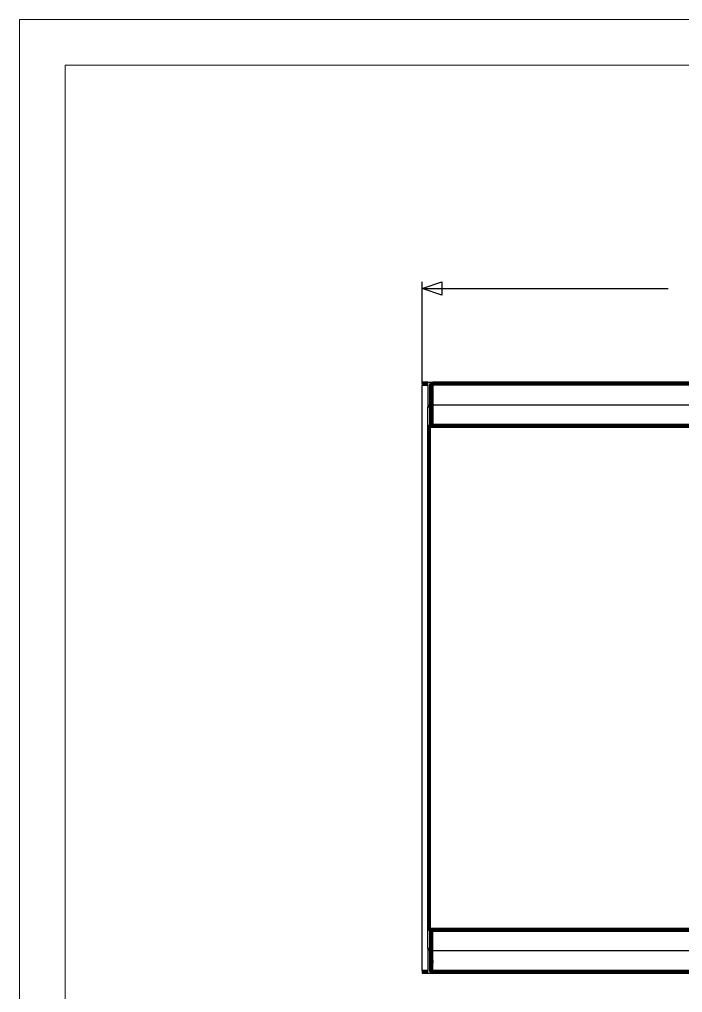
# Model space of a CAD drawing. Header units: inches. Extents: x 12 to 4609, y 5 to 3256.
# Drawn here: x 12 to 1133, y 1610 to 3256 of the extents above; entities that cross this region are included whole.
import ezdxf

# ---------------------------------------------------------------- set-up
doc = ezdxf.new("R2010")
doc.units = ezdxf.units.IN
doc.header["$MEASUREMENT"] = 0
doc.layers.add('tabelka', color=155, linetype='Continuous')

msp = doc.modelspace()

# ---------------------------------------------------------------- linework, layer by layer
for p, q in [((692.3, 2640.1), (692.3, 2812.1)), ((692.3, 2800.9), (1108.5, 2800.9)), ((702.3, 2642.1), (692.3, 2642.1)), ((692.3, 2642.1), (692.3, 2641.8)), ((692.3, 2641.8), (692.3, 2641.1)), ((692.3, 2641.8), (702.3, 2641.8)), ((692.3, 2641.1), (692.3, 2640)), ((702.3, 2641.1), (692.3, 2641.1)), ((692.3, 2640), (692.3, 2638.6)), ((702.3, 2640), (692.3, 2640)), ((692.3, 2638.6), (692.3, 2637.1)), ((702.3, 2638.6), (692.3, 2638.6)), ((692.3, 2637.1), (702.3, 2637.1)), ((692.3, 1647.1), (692.3, 2637.1)), ((702.3, 2642.1), (710.3, 2642.1)), ((702.3, 2641.8), (702.3, 2642.1)), ((702.3, 2641.1), (702.3, 2641.8)), ((702.3, 2640), (702.3, 2641.1)), ((702.3, 2638.6), (702.3, 2640)), ((702.3, 2637.1), (702.3, 2638.6)), ((702.3, 2637.1), (702.3, 2600.1)), ((705.3, 2637.1), (705.4, 2637.8)), ((705.3, 2637.1), (705.4, 2637.6)), ((705.3, 2637.1), (705.4, 2637.4)), ((705.3, 2637.1), (705.4, 2637.2)), ((705.3, 2620.6), (705.3, 2637.1)), ((705.3, 2637.1), (705.4, 2637.1)), ((705.4, 2637.1), (705.3, 2620.6)), ((705.7, 2638.9), (705.4, 2638)), ((705.4, 2638), (705.7, 2638.8)), ((705.4, 2637.9), (705.7, 2638.6)), ((705.4, 2638), (705.5, 2638.5)), ((705.4, 2637.7), (705.7, 2638.4)), ((705.4, 2637.6), (705.7, 2638.1)), ((705.4, 2637.9), (705.4, 2638)), ((705.4, 2637.9), (705.4, 2638)), ((705.4, 2638), (705.4, 2638)), ((705.4, 2637.9), (705.4, 2637.9)), ((705.4, 2637.7), (705.4, 2637.9)), ((705.4, 2637.8), (705.4, 2637.9)), ((705.4, 2637.4), (705.7, 2637.8)), ((705.4, 2637.7), (705.4, 2637.6)), ((705.4, 2637.4), (705.4, 2637.6)), ((705.4, 2637.2), (705.7, 2637.4)), ((705.4, 2637.4), (705.4, 2637.2)), ((705.4, 2637.2), (705.4, 2637.1)), ((705.4, 2637.2), (705.5, 2637.1)), ((705.4, 2637.1), (705.5, 2637.1)), ((705.5, 2604.1), (705.4, 2637.1)), ((705.5, 2638.5), (705.7, 2638.9)), ((705.5, 2637.1), (705.7, 2637.4)), ((705.5, 2637.1), (705.8, 2637.1)), ((705.8, 2637.1), (705.5, 2604.1)), ((705.5, 2637.1), (705.5, 2604.1)), ((705.7, 2638.8), (706.2, 2639.6)), ((705.7, 2638.6), (706.2, 2639.4)), ((705.7, 2638.9), (706, 2639.4)), ((705.8, 2639.1), (705.7, 2638.9)), ((705.7, 2638.4), (706.2, 2639)), ((705.7, 2638.8), (705.7, 2638.9)), ((705.7, 2638.6), (705.7, 2638.8)), ((705.7, 2638.1), (706.2, 2638.6)), ((705.7, 2638.4), (705.7, 2638.6)), ((705.7, 2638.1), (705.7, 2638.4)), ((705.7, 2637.8), (706.2, 2638.1)), ((705.7, 2637.8), (705.7, 2638.1)), ((705.7, 2637.4), (705.7, 2637.8)), ((706.2, 2637.6), (705.7, 2637.4)), ((705.8, 2637.1), (705.7, 2637.4)), ((705.7, 2637.4), (705.9, 2637.2)), ((705.8, 2639.1), (706, 2639.4)), ((705.8, 2637.1), (705.9, 2637.2)), ((706, 2604.1), (705.8, 2637.1)), ((705.8, 2637.1), (706.1, 2637.1)), ((705.9, 2637.2), (706.2, 2637.6)), ((705.9, 2637.2), (706.1, 2637.1)), ((706, 2639.4), (706.2, 2639.8)), ((706, 2639.4), (706.1, 2639.8)), ((706.1, 2637.1), (706, 2604.1)), ((706, 2604.1), (706.6, 2637.1)), ((706.1, 2639.8), (706.2, 2639.8)), ((706.1, 2637.1), (706.8, 2637.7)), ((706.2, 2637.6), (706.1, 2637.1)), ((706.1, 2637.1), (706.6, 2637.1)), ((706.2, 2639.6), (706.8, 2640.3)), ((706.2, 2639.4), (706.8, 2640)), ((706.2, 2639.8), (706.3, 2639.9)), ((706.2, 2639.8), (706.2, 2639.6)), ((706.2, 2639.6), (706.2, 2639.4)), ((706.2, 2639), (706.8, 2639.6)), ((706.2, 2639.4), (706.2, 2639)), ((706.2, 2639), (706.2, 2638.6)), ((706.2, 2638.6), (706.8, 2639)), ((706.2, 2638.6), (706.2, 2638.1)), ((706.2, 2638.1), (706.8, 2638.4)), ((706.2, 2638.1), (706.2, 2637.6)), ((706.2, 2637.6), (706.8, 2637.7)), ((706.8, 2640.5), (706.3, 2639.9)), ((706.3, 2639.9), (706.6, 2640.3)), ((706.6, 2640.3), (707.1, 2640.8)), ((706.8, 2640.5), (706.6, 2640.3)), ((706.6, 2637.1), (706.8, 2637.7)), ((706.6, 2637.1), (707.1, 2637.1)), ((706.8, 2604.1), (706.6, 2637.1)), ((706.8, 2640.5), (707.6, 2641.1)), ((707.3, 2641), (706.8, 2640.5)), ((706.8, 2640.3), (707.6, 2640.9)), ((706.8, 2640.5), (707.1, 2640.8)), ((706.8, 2640), (707.6, 2640.5)), ((706.8, 2640.3), (706.8, 2640.5)), ((706.8, 2640), (706.8, 2640.3)), ((706.8, 2639.6), (706.8, 2640)), ((706.8, 2639.6), (707.6, 2640)), ((706.8, 2639), (706.8, 2639.6)), ((706.8, 2639), (707.6, 2639.4)), ((706.8, 2638.4), (706.8, 2639)), ((706.8, 2638.4), (707.6, 2638.6)), ((706.8, 2637.7), (706.8, 2638.4)), ((706.8, 2637.7), (707.6, 2637.9)), ((706.8, 2637.7), (707.1, 2637.1)), ((707.3, 2637.4), (706.8, 2637.7)), ((707.6, 2637.1), (706.8, 2604.1)), ((707.1, 2637.1), (706.8, 2604.1)), ((707.1, 2640.8), (707.6, 2641.3)), ((707.1, 2640.8), (707.3, 2641)), ((707.1, 2637.1), (707.3, 2637.4)), ((707.1, 2637.1), (707.6, 2637.1)), ((707.6, 2641.3), (707.3, 2641)), ((707.3, 2641), (707.6, 2641.1)), ((707.3, 2637.4), (707.6, 2637.9)), ((707.6, 2637.1), (707.3, 2637.4)), ((707.6, 2641.3), (708.3, 2641.6)), ((708.4, 2641.6), (707.6, 2641.1)), ((707.6, 2641.1), (708.3, 2641.6)), ((707.6, 2641.3), (707.6, 2641.1)), ((707.6, 2640.9), (708.4, 2641.3)), ((707.6, 2641.1), (707.6, 2640.9)), ((707.6, 2640.5), (707.6, 2640.9)), ((707.6, 2640.5), (708.4, 2640.9)), ((707.6, 2640.5), (707.6, 2640)), ((707.6, 2640), (708.4, 2640.3)), ((707.6, 2639.4), (707.6, 2640)), ((707.6, 2639.4), (708.4, 2639.6)), ((707.6, 2638.6), (707.6, 2639.4)), ((707.6, 2638.6), (708.4, 2638.8)), ((707.6, 2637.9), (707.6, 2638.6)), ((707.6, 2637.9), (708.4, 2638)), ((707.6, 2637.9), (707.6, 2637.1)), ((708, 2637.4), (707.6, 2637.1)), ((707.6, 2637.1), (708.3, 2637.1)), ((707.8, 2604.1), (707.6, 2637.1)), ((708.9, 2637.1), (707.8, 2604.1)), ((708.3, 2637.1), (707.8, 2604.1)), ((708.4, 2638), (708, 2637.4)), ((708, 2637.4), (708.3, 2637.1)), ((708.3, 2641.6), (708.9, 2641.9)), ((708.4, 2641.6), (708.3, 2641.6)), ((708.4, 2638), (708.3, 2637.1)), ((708.3, 2637.1), (708.9, 2637.1)), ((709.4, 2641.9), (708.4, 2641.6)), ((708.4, 2641.6), (708.9, 2641.9)), ((708.4, 2641.3), (708.4, 2641.6)), ((708.4, 2641.3), (709.4, 2641.6)), ((708.4, 2640.9), (708.4, 2641.3)), ((708.4, 2640.9), (709.4, 2641.1)), ((708.4, 2640.3), (708.4, 2640.9)), ((708.4, 2640.3), (709.4, 2640.5)), ((708.4, 2639.6), (708.4, 2640.3)), ((708.4, 2639.6), (709.4, 2639.8)), ((708.4, 2638.8), (708.4, 2639.6)), ((708.4, 2638.8), (709.4, 2638.9)), ((708.4, 2638), (708.4, 2638.8)), ((708.4, 2638), (708.9, 2637.1)), ((708.4, 2638), (709.4, 2638)), ((708.9, 2641.9), (709.6, 2642)), ((708.9, 2641.9), (709.4, 2641.9)), ((708.9, 2637.1), (709.4, 2638)), ((708.9, 2637.1), (709.6, 2637.1)), ((709, 2604.1), (708.9, 2637.1)), ((709.6, 2637.1), (709, 2604.1)), ((709.4, 2641.9), (709.6, 2642)), ((709.4, 2641.9), (710.3, 2642)), ((709.4, 2641.6), (709.4, 2641.9)), ((710.3, 2641.6), (709.4, 2641.9)), ((710.3, 2641.9), (709.4, 2641.9)), ((709.4, 2641.1), (709.4, 2641.6)), ((709.4, 2641.6), (710.3, 2641.6)), ((710.3, 2641.3), (709.4, 2641.6)), ((709.4, 2641.1), (710.3, 2641.3)), ((709.4, 2640.5), (709.4, 2641.1)), ((709.4, 2641.1), (710.3, 2640.8)), ((709.4, 2640.5), (710.3, 2640.8)), ((709.4, 2639.8), (709.4, 2640.5)), ((710.3, 2639.8), (709.4, 2640.5)), ((710.3, 2640.3), (709.4, 2640.5)), ((709.4, 2639.8), (710.3, 2639.8)), ((709.4, 2638.9), (709.4, 2639.8)), ((709.9, 2639.4), (709.4, 2639.8)), ((709.4, 2638.9), (710.3, 2639.1)), ((709.4, 2638), (709.4, 2638.9)), ((709.4, 2638.9), (710.3, 2638.5)), ((709.4, 2638), (710.3, 2638.5)), ((709.4, 2638), (709.6, 2637.1)), ((709.4, 2638), (710.3, 2637.8)), ((709.6, 2642), (710.3, 2642.1)), ((709.6, 2642), (710.3, 2642)), ((709.6, 2637.1), (710.3, 2637.8)), ((709.6, 2637.1), (710.3, 2637.1)), ((710.3, 2620.6), (709.6, 2637.1)), ((710.3, 2639.8), (709.9, 2639.4)), ((710.3, 2639.1), (709.9, 2639.4)), ((710.3, 2642.1), (710.3, 2642)), ((710.3, 2642.1), (1674.8, 2642.1)), ((710.3, 2642), (710.3, 2641.9)), ((1674.8, 2642), (710.3, 2642)), ((710.3, 2641.9), (1674.8, 2641.9)), ((710.3, 2641.9), (710.3, 2641.6)), ((710.3, 2641.6), (710.3, 2641.3)), ((1674.8, 2641.6), (710.3, 2641.6)), ((710.3, 2641.3), (1674.8, 2641.3)), ((710.3, 2641.3), (710.3, 2640.8)), ((710.3, 2640.8), (1674.8, 2640.8)), ((710.3, 2640.8), (710.3, 2640.3)), ((710.3, 2640.3), (1674.8, 2640.3)), ((710.3, 2640.3), (710.3, 2639.8)), ((710.3, 2639.8), (1674.8, 2639.8)), ((710.3, 2639.8), (710.3, 2639.1)), ((710.3, 2639.1), (1674.8, 2639.1)), ((710.3, 2639.1), (710.3, 2638.5)), ((710.3, 2638.5), (710.3, 2637.8)), ((1674.8, 2638.5), (710.3, 2638.5)), ((710.3, 2637.8), (1674.8, 2637.8)), ((710.3, 2637.8), (710.3, 2637.1)), ((1674.8, 2637.1), (710.3, 2637.1)), ((710.3, 2637.1), (710.3, 2620.6)), ((705.3, 2620.6), (705.3, 2604.1)), ((705.5, 2604.1), (705.3, 2620.6)), ((710.3, 2620.6), (709, 2604.1)), ((710.3, 2620.6), (710.3, 2604.1)), ((702.6, 2601.6), (702.4, 2600.8)), ((703, 2602.3), (702.6, 2601.6)), ((702.6, 2601.6), (703.2, 2601.4)), ((703.1, 2601.3), (702.6, 2601.6)), ((703.3, 2601.5), (702.6, 2601.6)), ((702.8, 2600.8), (703.1, 2601.3)), ((703.5, 2602.9), (703, 2602.3)), ((703.5, 2601.8), (703, 2602.3)), ((703, 2602.3), (703.6, 2601.9)), ((703.1, 2601.3), (703.2, 2601.4)), ((703.2, 2601.4), (703.3, 2601.5)), ((703.3, 2601.6), (703.5, 2601.8)), ((703.3, 2601.6), (705.3, 2601.6)), ((703.3, 2601.5), (703.3, 2601.6)), ((704.1, 2603.4), (703.5, 2602.9)), ((703.5, 2602.9), (704, 2602.5)), ((703.9, 2602.3), (703.5, 2602.9)), ((704, 2602.4), (703.5, 2602.9)), ((703.5, 2601.8), (703.6, 2601.9)), ((703.6, 2601.9), (703.8, 2602.3)), ((703.8, 2602.3), (703.9, 2602.3)), ((703.9, 2602.3), (703.8, 2602.3)), ((703.9, 2602.3), (704, 2602.4)), ((703.9, 2602.3), (703.9, 2602.3)), ((704.1, 2602.3), (703.9, 2602.3)), ((704, 2602.5), (704.3, 2602.9)), ((704, 2602.5), (704.3, 2602.3)), ((704, 2602.4), (704, 2602.5)), ((704.1, 2602.3), (704, 2602.4)), ((704.8, 2603.7), (704.1, 2603.4)), ((704.3, 2602.3), (704.1, 2602.3)), ((704.3, 2602.9), (704.8, 2603.4)), ((704.6, 2602.3), (704.3, 2602.9)), ((704.3, 2602.9), (704.3, 2602.3)), ((704.3, 2602.9), (704.8, 2602.9)), ((704.3, 2602.3), (704.3, 2602.3)), ((704.3, 2602.3), (704.4, 2602.3)), ((704.4, 2602.3), (704.3, 2602.3)), ((704.6, 2602.3), (704.4, 2602.3)), ((704.8, 2602.3), (704.6, 2602.3)), ((705.3, 2603.9), (704.8, 2603.7)), ((704.8, 2603.7), (705, 2603.5)), ((704.9, 2603.4), (704.8, 2603.7)), ((704.9, 2603.4), (704.8, 2603.7)), ((704.8, 2603.4), (704.9, 2603.4)), ((705, 2603), (704.8, 2603.4)), ((704.8, 2602.9), (704.8, 2603.4)), ((704.8, 2603.4), (704.9, 2603.4)), ((704.8, 2602.3), (704.8, 2602.9)), ((704.8, 2602.9), (705, 2602.9)), ((705.1, 2602.3), (704.8, 2602.3)), ((704.9, 2603.4), (705, 2603.5)), ((704.9, 2603.4), (704.9, 2603.4)), ((705, 2603.4), (704.9, 2603.4)), ((704.9, 2603.4), (705, 2603.4)), ((704.9, 2603.4), (704.9, 2603.4)), ((705, 2603), (704.9, 2603.4)), ((705, 2603.5), (705.3, 2603.7)), ((705, 2603.5), (705.1, 2603.4)), ((705.2, 2602.9), (705, 2603.4)), ((705, 2603.4), (705.1, 2603.4)), ((705, 2602.9), (705, 2603)), ((705.2, 2602.3), (705, 2602.9)), ((705, 2602.9), (705.2, 2602.9)), ((705.1, 2602.4), (705, 2602.9)), ((705.1, 2603.4), (705.3, 2602.9)), ((705.1, 2603.4), (705.3, 2603.4)), ((705.2, 2602.3), (705.1, 2602.4)), ((705.1, 2602.3), (705.1, 2602.4)), ((705.2, 2602.3), (705.1, 2602.3)), ((705.3, 2602.5), (705.2, 2602.9)), ((705.2, 2602.9), (705.3, 2602.9)), ((705.3, 2602.3), (705.2, 2602.3)), ((705.3, 2604.1), (705.5, 2604.1)), ((705.3, 2604.1), (705.3, 2603.9)), ((705.3, 2603.9), (705.3, 2603.7)), ((705.3, 2603.7), (705.3, 2603.4)), ((705.3, 2603.4), (705.3, 2602.9)), ((705.3, 2602.9), (705.3, 2602.9)), ((705.3, 2602.9), (705.3, 2602.5)), ((705.3, 2602.5), (705.3, 2602.3)), ((705.3, 2602.3), (705.3, 2601.6)), ((705.3, 2601.6), (705.3, 2600.8)), ((705.5, 2604.1), (706, 2604.1)), ((705.5, 2601.6), (705.5, 2604.1)), ((705.5, 2601.6), (705.5, 2604.1)), ((705.5, 2601.6), (705.5, 2601.6)), ((705.5, 2600.8), (705.5, 2601.6)), ((705.5, 2600.8), (705.5, 2601.6)), ((706, 2604.1), (706.8, 2604.1)), ((706, 2604.1), (706, 2602.4)), ((706, 2602.3), (706, 2602.4)), ((706, 2602.3), (706, 2602.3)), ((706, 2601.6), (706, 2602.3)), ((706, 2602.3), (706, 2602.3)), ((706, 2602.3), (706, 2601.6)), ((706, 2602.3), (706, 2602.3)), ((706, 2601.6), (706, 2601.6)), ((706, 2600.8), (706, 2601.6)), ((706, 2601.6), (706, 2600.8)), ((706.4, 2567.1), (706.8, 2602.3)), ((706.8, 2604.1), (707.8, 2604.1)), ((706.8, 2602.3), (706.8, 2604.1)), ((706.8, 2602.3), (706.8, 2604.1)), ((706.8, 2602.3), (706.8, 2602.3)), ((706.8, 2567.5), (706.8, 2602.3)), ((707.4, 2568.1), (706.8, 2602.3)), ((706.8, 2602.3), (707.1, 2567.8)), ((707.8, 2604.1), (707.4, 2568.1)), ((707.7, 2568.4), (707.8, 2604.1)), ((707.8, 2604.1), (709, 2604.1)), ((708.4, 2569.1), (707.8, 2604.1)), ((709, 2603.3), (708.4, 2569.1)), ((709, 2604.1), (710.3, 2604.1)), ((709, 2604.1), (709, 2603.3)), ((709.1, 2603.3), (709, 2604.1)), ((709.1, 2603.3), (709, 2603.3)), ((709, 2569.7), (709.1, 2603.3)), ((709.7, 2570.4), (709.1, 2603.3)), ((710.3, 2604.1), (709.7, 2570.4)), ((710.3, 2604.1), (1674.8, 2604.1)), ((710.3, 2604.1), (710.3, 2571.1)), ((702.4, 2600.8), (702.3, 2600.1)), ((702.3, 2600.1), (702.7, 2600.6)), ((702.8, 2600.4), (702.3, 2600.1)), ((703.3, 2600.1), (702.3, 2600.1)), ((702.3, 2569.1), (702.3, 2600.1)), ((702.4, 2600.8), (702.8, 2600.8)), ((702.7, 2600.6), (702.4, 2600.8)), ((702.8, 2600.8), (702.4, 2600.8)), ((702.7, 2600.6), (702.8, 2600.8)), ((702.8, 2600.5), (702.7, 2600.6)), ((702.8, 2600.7), (702.8, 2600.8)), ((702.8, 2600.8), (702.8, 2600.8)), ((702.8, 2600.8), (702.8, 2600.7)), ((703.3, 2600.8), (702.8, 2600.8)), ((702.8, 2600.5), (702.8, 2600.7)), ((702.8, 2600.7), (703.2, 2600.7)), ((702.8, 2600.4), (702.8, 2600.5)), ((702.9, 2600.4), (702.8, 2600.4)), ((703.2, 2600.7), (702.9, 2600.4)), ((702.9, 2600.4), (704.4, 2600.4)), ((703.3, 2600.1), (702.9, 2600.4)), ((703.3, 2600.8), (703.2, 2600.7)), ((703.2, 2600.7), (704.4, 2600.4)), ((703.4, 2600.8), (703.3, 2600.8)), ((704.4, 2600.4), (703.3, 2600.1)), ((704.3, 2600.1), (703.3, 2600.1)), ((703.8, 2600.8), (703.4, 2600.8)), ((704.4, 2600.4), (703.8, 2600.8)), ((703.8, 2600.8), (703.8, 2600.8)), ((704.5, 2600.8), (703.8, 2600.8)), ((704.3, 2600.1), (704.4, 2600.4)), ((705.3, 2600.1), (704.3, 2600.1)), ((704.4, 2600.4), (704.5, 2600.8)), ((704.4, 2600.4), (705.3, 2600.4)), ((704.5, 2600.8), (704.5, 2600.8)), ((705.3, 2600.8), (704.5, 2600.8)), ((705.3, 2600.8), (705.3, 2600.4)), ((705.3, 2600.4), (705.3, 2600.1)), ((705.3, 2585.1), (705.5, 2600.1)), ((705.3, 2600.1), (705.3, 2585.1)), ((705.3, 2569.1), (705.3, 2585.1)), ((705.4, 2569.1), (705.3, 2585.1)), ((705.5, 2600.1), (705.4, 2569.1)), ((705.5, 2600.8), (705.5, 2600.8)), ((705.5, 2600.1), (705.5, 2600.8)), ((705.5, 2600.1), (705.5, 2600.8)), ((705.5, 2600.1), (705.5, 2600.1)), ((705.5, 2569.1), (705.5, 2600.1)), ((705.5, 2600.1), (705.5, 2569.1)), ((705.6, 2569.1), (705.5, 2600.1)), ((705.7, 2569.1), (705.5, 2600.1)), ((705.7, 2569.1), (706, 2600.1)), ((706, 2600.1), (705.8, 2569.1)), ((706, 2600.8), (706, 2600.8)), ((706, 2600.8), (706, 2600.4)), ((706, 2600.4), (706.1, 2600.4)), ((706, 2600.4), (706, 2600.1)), ((706, 2569.1), (706, 2600.1)), ((706, 2600.1), (706.1, 2569.1)), ((706.1, 2600.1), (706, 2600.1)), ((706.1, 2600.4), (706, 2600.8)), ((706.1, 2600.1), (706.1, 2600.4)), ((706.3, 2569.1), (706.1, 2600.1)), ((706.1, 2600.1), (706.4, 2569.1)), ((702.3, 2568.9), (702.3, 2569.1)), ((702.3, 2569.1), (704.3, 2569.1)), ((704.3, 2568.9), (702.3, 2568.9)), ((702.3, 1715.2), (702.3, 2568.9)), ((704.3, 2569.1), (704.3, 2568.9)), ((704.4, 2569.1), (704.3, 2569.1)), ((704.3, 2568.9), (704.3, 1890.7)), ((704.4, 2569.1), (704.4, 1890.7)), ((704.5, 2569.1), (704.4, 2569.1)), ((704.5, 1890.7), (704.5, 2569.1)), ((704.7, 2569.1), (704.5, 2569.1)), ((704.7, 2569.1), (704.7, 1890.7)), ((704.9, 2569.1), (704.7, 2569.1)), ((704.9, 2569.1), (704.9, 1890.7)), ((705.2, 2569.1), (704.9, 2569.1)), ((705.2, 1890.7), (705.2, 2569.1)), ((705.3, 2569.1), (705.2, 2569.1)), ((705.3, 2566.1), (705.3, 2569.1)), ((705.4, 2569.1), (705.3, 2569.1)), ((705.4, 2566.1), (705.4, 2569.1)), ((705.5, 2569.1), (705.5, 2569.1)), ((705.6, 2569.1), (705.5, 2569.1)), ((705.5, 2566.2), (705.5, 2569.1)), ((705.5, 2569.1), (705.5, 2566.2)), ((705.6, 2566.3), (705.6, 2569.1)), ((705.7, 2569.1), (705.6, 2569.1)), ((705.7, 2566.4), (705.7, 2569.1)), ((705.8, 2569.1), (705.7, 2569.1)), ((705.7, 2566.4), (705.7, 2569.1)), ((705.8, 2569.1), (705.8, 2566.5)), ((706, 2569.1), (705.8, 2569.1)), ((706, 2569.1), (706, 2566.7)), ((706.1, 2569.1), (706, 2569.1)), ((706.3, 2569.1), (706.1, 2569.1)), ((706.1, 2569.1), (706.1, 2566.8)), ((706.3, 2569.1), (706.3, 2567.1)), ((706.4, 2569.1), (706.3, 2569.1)), ((706.3, 2569.1), (706.3, 2569.1)), ((706.3, 2567), (706.3, 2569.1)), ((706.4, 2569.1), (706.4, 2567.1)), ((707.4, 2568.1), (707.7, 2568.4)), ((707.7, 2568.4), (708.4, 2569.1)), ((707.7, 2568.4), (1677.5, 2568.4)), ((708.4, 2569.1), (709, 2569.7)), ((708.4, 2569.1), (1676.8, 2569.1)), ((709, 2569.7), (709.7, 2570.4)), ((709, 2569.7), (1676.2, 2569.7)), ((709.7, 2570.4), (710.3, 2571.1)), ((1675.5, 2570.4), (709.7, 2570.4)), ((710.3, 2571.1), (1674.8, 2571.1)), ((705.3, 2566.1), (705.4, 2566.1)), ((705.3, 2566.1), (705.6, 2566.1)), ((705.4, 2566.1), (705.5, 2566.2)), ((705.4, 2566.1), (1679.8, 2566.1)), ((705.5, 2566.2), (705.6, 2566.3)), ((705.5, 2566.2), (705.5, 2566.2)), ((705.5, 2566.2), (1679.7, 2566.2)), ((705.5, 2566.2), (1679.7, 2566.2)), ((705.6, 2566.3), (705.7, 2566.4)), ((705.6, 2566.3), (1679.6, 2566.3)), ((705.6, 1890.7), (705.6, 2566.1)), ((705.6, 2566.1), (706, 2566.1)), ((705.7, 2566.4), (705.8, 2566.5)), ((705.7, 2566.4), (1679.5, 2566.4)), ((705.8, 2566.5), (706, 2566.7)), ((705.8, 2566.5), (1679.4, 2566.5)), ((706, 2566.7), (706.1, 2566.8)), ((706, 2566.7), (1679.2, 2566.7)), ((706, 2566.1), (706, 1890.7)), ((706, 2566.1), (706.3, 2566.1)), ((706.1, 2566.8), (706.3, 2567)), ((1679.1, 2566.8), (706.1, 2566.8)), ((706.3, 2567), (706.3, 2567.1)), ((706.3, 2567.1), (706.4, 2567.1)), ((706.3, 2567), (1678.9, 2567)), ((706.3, 2566.1), (706.3, 1890.7)), ((706.3, 2566.1), (1678.3, 2566.1)), ((706.4, 2567.1), (706.8, 2567.5)), ((706.4, 2567.1), (1678.8, 2567.1)), ((706.8, 2567.5), (707.1, 2567.8)), ((706.8, 2567.5), (1678.4, 2567.5)), ((707.1, 2567.8), (707.4, 2568.1)), ((707.1, 2567.8), (1678.1, 2567.8)), ((707.4, 2568.1), (1677.8, 2568.1)), ((704.3, 1890.7), (704.4, 1890.7)), ((704.3, 1715.2), (704.3, 1890.7)), ((704.4, 1890.7), (704.5, 1890.7)), ((704.4, 1890.7), (704.4, 1715.1)), ((704.5, 1715.1), (704.5, 1890.7)), ((704.5, 1890.7), (704.7, 1890.7)), ((704.7, 1890.7), (704.7, 1715.1)), ((704.7, 1890.7), (704.8, 1890.7)), ((704.8, 1890.7), (704.8, 1715.1)), ((704.8, 1890.7), (704.9, 1890.7)), ((704.9, 1890.7), (705.2, 1890.7)), ((704.9, 1890.7), (704.9, 1715.1)), ((705.2, 1715.1), (705.2, 1890.7)), ((705.2, 1890.7), (705.6, 1890.7)), ((705.6, 1718), (705.6, 1890.7)), ((705.6, 1890.7), (706, 1890.7)), ((706, 1890.7), (706.3, 1890.7)), ((706, 1890.7), (706, 1718)), ((706.3, 1890.7), (706.3, 1718)), ((702.3, 1715.1), (702.3, 1715.2)), ((702.3, 1715.2), (702.4, 1715.2)), ((702.3, 1684.1), (702.3, 1715.1)), ((702.4, 1715), (702.3, 1715.1)), ((702.4, 1715), (702.4, 1715.2)), ((702.4, 1715.2), (702.6, 1715.2)), ((702.6, 1715.1), (702.4, 1715)), ((702.6, 1715.2), (702.6, 1715.1)), ((702.6, 1715.2), (703, 1715.2)), ((703, 1715.1), (702.6, 1715.1)), ((703, 1715.2), (703, 1715.1)), ((703, 1715.2), (703.5, 1715.2)), ((703.5, 1715.1), (703, 1715.1)), ((703.5, 1715.1), (703.5, 1715.2)), ((703.5, 1715.2), (704.1, 1715.2)), ((704.1, 1715.1), (703.5, 1715.1)), ((704.1, 1715.2), (704.1, 1715.1)), ((704.1, 1715.2), (704.3, 1715.2)), ((704.3, 1715.1), (704.1, 1715.1)), ((704.3, 1715.2), (704.3, 1715.1)), ((704.4, 1715.1), (704.3, 1715.1)), ((704.5, 1715.1), (704.4, 1715.1)), ((704.7, 1715.1), (704.5, 1715.1)), ((704.8, 1715.1), (704.7, 1715.1)), ((704.9, 1715.1), (704.8, 1715.1)), ((705.2, 1715.1), (704.9, 1715.1)), ((705.3, 1715.1), (705.2, 1715.1)), ((705.3, 1718.1), (705.4, 1718)), ((705.6, 1718), (705.3, 1718.1)), ((705.3, 1718.1), (705.3, 1715.1)), ((705.3, 1715.1), (705.3, 1699.1)), ((705.4, 1715.1), (705.3, 1699.1)), ((705.4, 1715.1), (705.3, 1715.1)), ((705.4, 1718), (705.5, 1717.9)), ((705.4, 1718), (1679.8, 1718)), ((705.4, 1718), (705.4, 1715.1)), ((705.5, 1682.1), (705.4, 1715.1)), ((705.5, 1717.9), (705.5, 1717.9)), ((705.5, 1717.9), (705.6, 1717.8)), ((705.5, 1717.9), (1679.7, 1717.9)), ((705.5, 1717.9), (1679.7, 1717.9)), ((705.5, 1717.9), (705.5, 1715.1)), ((705.5, 1715.1), (705.5, 1717.9)), ((705.6, 1715.1), (705.5, 1715.1)), ((705.5, 1715.1), (705.5, 1715.1)), ((705.5, 1715.1), (705.5, 1682.1)), ((705.5, 1682.1), (705.5, 1715.1)), ((705.6, 1715.1), (705.5, 1682.1)), ((705.7, 1715.1), (705.5, 1682.1)), ((706, 1718), (705.6, 1718)), ((705.6, 1715.1), (705.6, 1717.8)), ((705.6, 1717.8), (705.7, 1717.7)), ((705.6, 1717.8), (1679.6, 1717.8)), ((705.7, 1715.1), (705.6, 1715.1)), ((705.7, 1717.7), (705.8, 1717.6)), ((705.7, 1717.7), (1679.5, 1717.7)), ((705.7, 1717.7), (705.7, 1715.1)), ((705.7, 1717.7), (705.7, 1715.1)), ((705.8, 1715.1), (705.7, 1715.1)), ((705.7, 1715.1), (706, 1684.1)), ((705.8, 1717.6), (706, 1717.4)), ((705.8, 1717.6), (1679.4, 1717.6)), ((705.8, 1715.1), (705.8, 1717.6)), ((706, 1715.1), (705.8, 1715.1)), ((706, 1684.1), (705.8, 1715.1)), ((706.3, 1718), (706, 1718)), ((706, 1717.4), (706, 1715.1)), ((706, 1717.4), (706.1, 1717.3)), ((706, 1717.4), (1679.2, 1717.4)), ((706.1, 1715.1), (706, 1715.1)), ((706, 1715.1), (706, 1684.1)), ((706, 1684.1), (706.1, 1715.1)), ((706.3, 1715.1), (706, 1684.1)), ((706, 1684.1), (706.4, 1715.1)), ((706.1, 1717.3), (706.3, 1717.1)), ((1679.1, 1717.3), (706.1, 1717.3)), ((706.1, 1715.1), (706.1, 1717.3)), ((706.3, 1715.1), (706.1, 1715.1)), ((1678.3, 1718.1), (706.3, 1718)), ((706.3, 1717.1), (706.3, 1715.1)), ((706.3, 1717.1), (1678.9, 1717.1)), ((706.3, 1717.1), (706.3, 1717.1)), ((706.3, 1717.1), (706.4, 1717)), ((706.3, 1717.1), (706.3, 1715.1)), ((706.4, 1715.1), (706.3, 1715.1)), ((706.3, 1715.1), (706.3, 1715.1)), ((706.4, 1717), (706.8, 1716.6)), ((706.4, 1717), (1678.8, 1717)), ((706.4, 1717), (706.8, 1682.1)), ((706.4, 1715.1), (706.4, 1717)), ((706.8, 1716.6), (707.1, 1716.3)), ((706.8, 1716.6), (1678.4, 1716.6)), ((706.8, 1716.6), (706.8, 1682.1)), ((706.8, 1682.1), (707.1, 1716.3)), ((707.4, 1716), (706.8, 1682.1)), ((707.1, 1716.3), (707.4, 1716)), ((707.1, 1716.3), (1678.1, 1716.3)), ((707.8, 1680.1), (707.4, 1716)), ((707.4, 1716), (707.7, 1715.7)), ((707.4, 1716), (1677.8, 1716)), ((707.7, 1715.7), (707.8, 1680.1)), ((707.7, 1715.7), (708.4, 1715)), ((707.7, 1715.7), (1677.5, 1715.7)), ((708.4, 1715), (707.8, 1680.1)), ((709, 1680.1), (708.4, 1715)), ((708.4, 1715), (709, 1714.4)), ((708.4, 1715), (1676.8, 1715)), ((709, 1714.4), (709, 1680.1)), ((709, 1714.4), (709.7, 1713.7)), ((709, 1714.4), (1676.2, 1714.4)), ((709.7, 1713.7), (709, 1680.1)), ((709.7, 1713.7), (710.3, 1713.1)), ((710.3, 1680.1), (709.7, 1713.7)), ((1675.5, 1713.7), (709.7, 1713.7)), ((710.3, 1713.1), (1674.8, 1713.1)), ((710.3, 1680.1), (710.3, 1713.1)), ((705.3, 1699.1), (705.5, 1682.1)), ((705.3, 1699.1), (705.3, 1684.1)), ((702.3, 1684.1), (702.4, 1683.3)), ((705.3, 1684.1), (702.3, 1684.1)), ((702.7, 1683.5), (702.3, 1684.1)), ((702.3, 1684.1), (702.3, 1647.1)), ((702.4, 1683.3), (702.7, 1683.5)), ((702.8, 1683.3), (702.4, 1683.3)), ((702.4, 1683.3), (702.6, 1682.5)), ((702.8, 1683.3), (702.4, 1683.3)), ((702.6, 1682.5), (703.1, 1682.8)), ((703.2, 1682.7), (702.6, 1682.5)), ((703.3, 1682.6), (702.6, 1682.5)), ((702.6, 1682.5), (703, 1681.8)), ((702.8, 1683.3), (702.7, 1683.5)), ((705.3, 1683.3), (702.8, 1683.3)), ((702.8, 1683.3), (702.8, 1683.3)), ((703.1, 1682.8), (702.8, 1683.3)), ((703, 1681.8), (703.5, 1682.3)), ((703.6, 1682.2), (703, 1681.8)), ((703, 1681.8), (703.5, 1681.2)), ((703.2, 1682.7), (703.1, 1682.8)), ((703.3, 1682.6), (703.2, 1682.7)), ((703.3, 1682.5), (703.3, 1682.6)), ((703.5, 1682.3), (703.3, 1682.5)), ((703.7, 1682.5), (703.3, 1682.5)), ((703.5, 1682.3), (703.7, 1682.5)), ((703.6, 1682.2), (703.5, 1682.3)), ((703.5, 1681.2), (703.9, 1681.8)), ((703.5, 1681.2), (704, 1681.7)), ((704, 1681.6), (703.5, 1681.2)), ((703.5, 1681.2), (704.1, 1680.7)), ((703.8, 1682.4), (703.6, 1682.2)), ((703.8, 1681.8), (703.6, 1682.2)), ((703.8, 1682.5), (703.7, 1682.5)), ((704.3, 1682.5), (703.8, 1681.8)), ((703.8, 1682.4), (703.8, 1682.5)), ((704.1, 1682.5), (703.8, 1682.4)), ((704.1, 1682.5), (703.8, 1682.5)), ((703.8, 1681.8), (703.8, 1682.4)), ((703.8, 1681.8), (704.3, 1681.8)), ((703.9, 1681.8), (703.8, 1681.8)), ((704, 1681.7), (703.9, 1681.8)), ((704, 1681.6), (704, 1681.7)), ((704.3, 1681.2), (704, 1681.6)), ((704.3, 1682.5), (704.1, 1682.5)), ((704.1, 1680.7), (704.8, 1680.4)), ((704.3, 1682.4), (704.4, 1682.5)), ((704.6, 1682.5), (704.3, 1682.4)), ((704.3, 1682.4), (704.3, 1682.5)), ((704.3, 1682.5), (704.3, 1682.5)), ((704.4, 1682.5), (704.3, 1682.5)), ((704.3, 1682.1), (704.7, 1682.4)), ((704.3, 1682.1), (704.3, 1682.4)), ((704.3, 1682.4), (704.3, 1682.4)), ((704.3, 1681.8), (704.3, 1682.1)), ((704.3, 1681.8), (704.4, 1681.8)), ((704.8, 1680.7), (704.3, 1681.2)), ((704.8, 1681.2), (704.3, 1681.2)), ((704.6, 1682.5), (704.4, 1682.5)), ((704.7, 1682), (704.4, 1681.8)), ((704.4, 1681.8), (704.6, 1681.8)), ((704.7, 1682.5), (704.6, 1682.5)), ((704.6, 1682.5), (704.6, 1682.5)), ((704.6, 1682.5), (704.7, 1682.4)), ((704.7, 1682), (704.6, 1681.8)), ((704.6, 1681.8), (704.8, 1681.8)), ((704.7, 1682.4), (704.8, 1682.5)), ((704.8, 1682.5), (704.7, 1682.5)), ((704.7, 1682.4), (704.8, 1682.4)), ((704.8, 1682.4), (704.7, 1682)), ((704.8, 1682.1), (704.7, 1682)), ((705.1, 1682.5), (704.8, 1682.5)), ((704.8, 1682.1), (704.8, 1682.4)), ((704.8, 1682.4), (705.1, 1682.3)), ((705.2, 1682.4), (704.8, 1682.4)), ((705.1, 1682.3), (704.8, 1682.1)), ((704.8, 1681.8), (704.8, 1682.1)), ((704.8, 1681.8), (705.1, 1681.8)), ((704.8, 1680.7), (704.8, 1681.2)), ((705, 1681.2), (704.8, 1680.7)), ((705, 1681.2), (704.8, 1681.2)), ((704.8, 1680.4), (704.9, 1680.7)), ((704.8, 1680.4), (704.9, 1680.7)), ((704.9, 1680.7), (704.8, 1680.7)), ((704.9, 1680.7), (704.8, 1680.7)), ((705, 1680.6), (704.8, 1680.4)), ((704.8, 1680.4), (705.3, 1680.2)), ((704.9, 1680.7), (705, 1681.2)), ((704.9, 1680.7), (704.9, 1680.7)), ((704.9, 1680.7), (705, 1680.7)), ((705, 1680.6), (704.9, 1680.7)), ((704.9, 1680.7), (704.9, 1680.7)), ((705, 1680.7), (704.9, 1680.7)), ((705, 1680.7), (705.2, 1681.2)), ((705.2, 1681.2), (705, 1681.2)), ((705.1, 1680.7), (705, 1680.6)), ((705.1, 1680.7), (705, 1680.7)), ((705.3, 1680.4), (705, 1680.6)), ((705.2, 1682.4), (705.1, 1682.5)), ((705.3, 1682.5), (705.1, 1682.5)), ((705.2, 1682.4), (705.1, 1682.3)), ((705.1, 1681.8), (705.2, 1682.3)), ((705.1, 1682.3), (705.2, 1682.3)), ((705.1, 1681.8), (705.2, 1681.8)), ((705.3, 1681.2), (705.1, 1680.7)), ((705.3, 1680.7), (705.1, 1680.7)), ((705.3, 1682.3), (705.2, 1682.4)), ((705.2, 1682.3), (705.2, 1682.4)), ((705.3, 1682.4), (705.2, 1682.4)), ((705.2, 1682.3), (705.3, 1682.2)), ((705.3, 1682.2), (705.2, 1681.8)), ((705.3, 1682), (705.2, 1681.8)), ((705.2, 1681.8), (705.3, 1681.8)), ((705.3, 1681.2), (705.2, 1681.2)), ((705.3, 1684.1), (705.3, 1683.3)), ((705.3, 1683.3), (705.3, 1682.5)), ((705.3, 1682.5), (705.3, 1682.4)), ((705.3, 1682.4), (705.3, 1682.3)), ((705.3, 1682.3), (705.3, 1682.2)), ((705.3, 1682.2), (705.3, 1682)), ((705.3, 1682), (705.3, 1681.8)), ((705.3, 1681.8), (705.3, 1681.2)), ((705.3, 1681.2), (705.3, 1681.2)), ((705.3, 1681.2), (705.3, 1680.7)), ((705.3, 1680.7), (705.3, 1680.4)), ((705.3, 1680.4), (705.3, 1680.2)), ((705.3, 1680.2), (705.3, 1680.1)), ((705.5, 1680.1), (705.3, 1680.1)), ((705.3, 1680.1), (705.3, 1663.6)), ((705.5, 1680.1), (705.3, 1663.6)), ((705.5, 1680.1), (705.4, 1647.1)), ((705.5, 1682), (705.5, 1682.1)), ((705.5, 1682), (705.5, 1680.1)), ((706, 1680.1), (705.5, 1680.1)), ((705.8, 1647.1), (705.5, 1680.1)), ((705.5, 1647.1), (705.5, 1680.1)), ((706, 1680.1), (705.8, 1647.1)), ((706, 1683.3), (706, 1684.1)), ((706.1, 1684.1), (706, 1684.1)), ((706, 1683.3), (706, 1683.3)), ((706, 1682.5), (706, 1683.3)), ((706, 1682.5), (706, 1682.5)), ((706, 1682.4), (706, 1682.5)), ((706, 1682.4), (706, 1682.4)), ((706, 1682.2), (706, 1682.4)), ((706, 1682.2), (706, 1682.2)), ((706, 1682.1), (706, 1682.2)), ((706, 1682.1), (706, 1682.1)), ((706, 1682), (706, 1682.1)), ((706, 1681.9), (706, 1682)), ((706, 1681.9), (706, 1681.8)), ((706, 1681.8), (706, 1681.9)), ((706, 1681.8), (706, 1681.8)), ((706, 1680.1), (706, 1681.8)), ((706, 1681.8), (706, 1680.1)), ((706.8, 1680.1), (706, 1680.1)), ((706, 1680.1), (706.1, 1647.1)), ((706, 1680.1), (706.6, 1647.1)), ((706.8, 1680.1), (706.6, 1647.1)), ((706.8, 1682.1), (706.8, 1682.1)), ((706.8, 1682.1), (706.8, 1681.8)), ((706.8, 1682.1), (706.8, 1681.8)), ((706.8, 1681.8), (706.8, 1681.8)), ((706.8, 1681.8), (706.8, 1680.1)), ((706.8, 1681.8), (706.8, 1680.1)), ((707.8, 1680.1), (706.8, 1680.1)), ((707.6, 1647.1), (706.8, 1680.1)), ((707.1, 1647.1), (706.8, 1680.1)), ((707.8, 1680.1), (707.6, 1647.1)), ((709, 1680.1), (707.8, 1680.1)), ((708.9, 1647.1), (707.8, 1680.1)), ((708.3, 1647.1), (707.8, 1680.1)), ((709, 1680.1), (708.9, 1647.1)), ((710.3, 1680.1), (709, 1680.1)), ((710.3, 1663.6), (709, 1680.1)), ((709.6, 1647.1), (709, 1680.1)), ((1674.8, 1680.1), (710.3, 1680.1)), ((710.3, 1663.6), (710.3, 1680.1)), ((705.3, 1663.6), (705.3, 1647.1)), ((705.4, 1647.1), (705.3, 1663.6)), ((710.3, 1663.6), (709.6, 1647.1)), ((710.3, 1647.1), (710.3, 1663.6)), ((702.3, 1647.1), (692.3, 1647.1)), ((692.3, 1647.1), (692.3, 1645.5)), ((702.3, 1645.5), (702.3, 1647.1)), ((705.3, 1647.1), (705.4, 1647.1)), ((705.4, 1646.9), (705.3, 1647.1)), ((705.3, 1647.1), (705.4, 1646.5)), ((705.3, 1647.1), (705.4, 1646.3)), ((705.3, 1647.1), (705.4, 1646.7)), ((705.4, 1647.1), (705.5, 1647.1)), ((705.4, 1646.9), (705.4, 1647.1)), ((705.4, 1646.9), (705.5, 1647.1)), ((705.7, 1646.7), (705.4, 1646.9)), ((705.4, 1646.9), (705.4, 1646.7)), ((705.4, 1646.7), (705.4, 1646.5)), ((705.4, 1646.7), (705.7, 1646.3)), ((705.4, 1646.5), (705.7, 1646)), ((705.4, 1646.4), (705.4, 1646.5)), ((705.4, 1646.4), (705.4, 1646.2)), ((705.4, 1646.4), (705.7, 1645.7)), ((705.4, 1646.3), (705.4, 1646.2)), ((705.5, 1647.1), (705.8, 1647.1)), ((705.5, 1647.1), (705.7, 1646.7)), ((705.8, 1647.1), (705.7, 1646.7)), ((705.7, 1646.7), (705.9, 1646.9)), ((705.7, 1646.3), (705.7, 1646.7)), ((706.2, 1646.5), (705.7, 1646.7)), ((705.7, 1646.3), (706.2, 1646)), ((705.7, 1646), (705.7, 1646.3)), ((705.8, 1647.1), (706.1, 1647.1)), ((705.8, 1647.1), (705.9, 1646.9)), ((705.9, 1646.9), (706.1, 1647.1)), ((705.9, 1646.9), (706.2, 1646.5)), ((706.1, 1647.1), (706.2, 1646.5)), ((706.1, 1647.1), (706.8, 1646.4)), ((706.1, 1647.1), (706.6, 1647.1)), ((706.2, 1646.5), (706.2, 1646)), ((706.2, 1646.5), (706.8, 1646.4)), ((706.6, 1647.1), (707.1, 1647.1)), ((706.8, 1646.4), (706.6, 1647.1)), ((706.8, 1646.4), (707.1, 1647.1)), ((707.3, 1646.7), (706.8, 1646.4)), ((707.6, 1646.2), (706.8, 1646.4)), ((706.8, 1646.4), (706.8, 1645.7)), ((707.1, 1647.1), (707.6, 1647.1)), ((707.1, 1647.1), (707.3, 1646.7)), ((707.6, 1647.1), (707.3, 1646.7)), ((707.3, 1646.7), (707.6, 1646.2)), ((707.6, 1647.1), (708.3, 1647.1)), ((707.6, 1647.1), (707.6, 1646.2)), ((708, 1646.7), (707.6, 1647.1)), ((708, 1646.7), (708.3, 1647.1)), ((708.4, 1646.2), (708, 1646.7)), ((708.3, 1647.1), (708.9, 1647.1)), ((708.4, 1646.2), (708.3, 1647.1)), ((708.9, 1647.1), (708.4, 1646.2)), ((708.9, 1647.1), (709.6, 1647.1)), ((708.9, 1647.1), (709.4, 1646.1)), ((709.4, 1646.1), (709.6, 1647.1)), ((709.4, 1646.1), (710.3, 1646.3)), ((709.6, 1647.1), (710.3, 1646.3)), ((709.6, 1647.1), (710.3, 1647.1)), ((1674.8, 1647.1), (710.3, 1647.1)), ((710.3, 1646.3), (710.3, 1647.1)), ((710.3, 1646.3), (710.3, 1645.6)), ((710.3, 1646.3), (1674.8, 1646.3)), ((692.3, 1645.5), (692.3, 1644.1)), ((692.3, 1645.5), (702.3, 1645.5)), ((692.3, 1644.1), (692.3, 1643)), ((702.3, 1644.1), (692.3, 1644.1)), ((692.3, 1643), (692.3, 1642.3)), ((702.3, 1643), (692.3, 1643)), ((692.3, 1642.3), (692.3, 1642.1)), ((702.3, 1642.3), (692.3, 1642.3)), ((692.3, 1642.1), (702.3, 1642.1)), ((702.3, 1644.1), (702.3, 1645.5)), ((702.3, 1643), (702.3, 1644.1)), ((702.3, 1642.3), (702.3, 1643)), ((702.3, 1642.1), (702.3, 1642.3)), ((702.3, 1642.1), (710.3, 1642.1)), ((705.4, 1646.2), (705.4, 1646.1)), ((705.4, 1646.2), (705.7, 1645.5)), ((705.4, 1646.2), (705.4, 1646.2)), ((705.4, 1646.2), (705.4, 1646.2)), ((705.4, 1646.1), (705.5, 1645.6)), ((705.7, 1645.2), (705.4, 1646.1)), ((705.4, 1646.1), (705.7, 1645.3)), ((705.5, 1645.6), (705.7, 1645.2)), ((705.7, 1646), (706.2, 1645.5)), ((705.7, 1645.7), (705.7, 1646)), ((705.7, 1645.7), (706.2, 1645.1)), ((705.7, 1645.5), (705.7, 1645.7)), ((705.7, 1645.5), (706.2, 1644.7)), ((705.7, 1645.3), (705.7, 1645.5)), ((705.7, 1645.3), (706.2, 1644.5)), ((705.7, 1645.2), (705.7, 1645.3)), ((705.8, 1645), (705.7, 1645.2)), ((705.7, 1645.2), (706, 1644.7)), ((705.8, 1645), (706, 1644.7)), ((706, 1644.7), (706.2, 1644.3)), ((706, 1644.7), (706.1, 1644.3)), ((706.1, 1644.3), (706.2, 1644.3)), ((706.2, 1646), (706.2, 1645.5)), ((706.2, 1646), (706.8, 1645.7)), ((706.2, 1645.5), (706.2, 1645.1)), ((706.2, 1645.5), (706.8, 1645.1)), ((706.2, 1645.1), (706.2, 1644.7)), ((706.2, 1645.1), (706.8, 1644.6)), ((706.2, 1644.7), (706.2, 1644.5)), ((706.2, 1644.7), (706.8, 1644.1)), ((706.2, 1644.5), (706.2, 1644.3)), ((706.2, 1644.5), (706.8, 1643.8)), ((706.2, 1644.3), (706.3, 1644.2)), ((706.3, 1644.2), (706.6, 1643.8)), ((706.8, 1643.6), (706.3, 1644.2)), ((706.6, 1643.8), (707.1, 1643.3)), ((706.8, 1643.6), (706.6, 1643.8)), ((706.8, 1645.7), (706.8, 1645.1)), ((706.8, 1645.7), (707.6, 1645.5)), ((706.8, 1645.1), (706.8, 1644.6)), ((706.8, 1645.1), (707.6, 1644.7)), ((706.8, 1644.6), (707.6, 1644.1)), ((706.8, 1644.1), (706.8, 1644.6)), ((706.8, 1644.1), (706.8, 1643.8)), ((706.8, 1644.1), (707.6, 1643.6)), ((706.8, 1643.8), (707.6, 1643.2)), ((706.8, 1643.6), (706.8, 1643.8)), ((706.8, 1643.6), (707.6, 1643)), ((706.8, 1643.6), (707.1, 1643.3)), ((707.3, 1643.1), (706.8, 1643.6)), ((707.1, 1643.3), (707.6, 1642.8)), ((707.1, 1643.3), (707.3, 1643.1)), ((707.3, 1643.1), (707.6, 1643)), ((707.6, 1642.8), (707.3, 1643.1)), ((707.6, 1646.2), (707.6, 1645.5)), ((707.6, 1646.2), (708.4, 1646.2)), ((707.6, 1645.5), (707.6, 1644.7)), ((707.6, 1645.5), (708.4, 1645.3)), ((707.6, 1644.7), (707.6, 1644.1)), ((707.6, 1644.7), (708.4, 1644.5)), ((707.6, 1644.1), (707.6, 1643.6)), ((707.6, 1644.1), (708.4, 1643.8)), ((707.6, 1643.6), (707.6, 1643.2)), ((707.6, 1643.6), (708.4, 1643.2)), ((707.6, 1643.2), (707.6, 1643)), ((707.6, 1643.2), (708.4, 1642.8)), ((708.4, 1642.5), (707.6, 1643)), ((707.6, 1643), (707.6, 1642.8)), ((707.6, 1643), (708.3, 1642.5)), ((707.6, 1642.8), (708.3, 1642.5)), ((708.3, 1642.5), (708.9, 1642.3)), ((708.4, 1642.5), (708.3, 1642.5)), ((708.4, 1646.2), (708.4, 1645.3)), ((708.4, 1646.2), (709.4, 1646.1)), ((708.4, 1645.3), (708.4, 1644.5)), ((708.4, 1645.3), (709.4, 1645.2)), ((708.4, 1644.5), (708.4, 1643.8)), ((708.4, 1644.5), (709.4, 1644.3)), ((708.4, 1643.8), (708.4, 1643.2)), ((708.4, 1643.8), (709.4, 1643.6)), ((708.4, 1643.2), (708.4, 1642.8)), ((708.4, 1643.2), (709.4, 1643)), ((708.4, 1642.8), (708.4, 1642.5)), ((708.4, 1642.8), (709.4, 1642.5)), ((709.4, 1642.2), (708.4, 1642.5)), ((708.4, 1642.5), (708.9, 1642.3)), ((708.9, 1642.3), (709.6, 1642.1)), ((708.9, 1642.3), (709.4, 1642.2)), ((710.3, 1645.6), (709.4, 1646.1)), ((709.4, 1646.1), (709.4, 1645.2)), ((709.4, 1645.2), (710.3, 1645.6)), ((709.4, 1645.2), (709.4, 1644.3)), ((709.4, 1645.2), (710.3, 1645)), ((709.9, 1644.7), (709.4, 1644.3)), ((709.4, 1644.3), (709.4, 1643.6)), ((709.4, 1644.3), (710.3, 1644.3)), ((710.3, 1644.3), (709.4, 1643.6)), ((710.3, 1643.8), (709.4, 1643.6)), ((709.4, 1643.6), (709.4, 1643)), ((709.4, 1643.6), (710.3, 1643.3)), ((709.4, 1643), (710.3, 1643.3)), ((709.4, 1643), (709.4, 1642.5)), ((709.4, 1643), (710.3, 1642.8)), ((710.3, 1642.8), (709.4, 1642.5)), ((709.4, 1642.5), (709.4, 1642.2)), ((709.4, 1642.5), (710.3, 1642.5)), ((710.3, 1642.5), (709.4, 1642.2)), ((710.3, 1642.3), (709.4, 1642.2)), ((709.4, 1642.2), (709.6, 1642.1)), ((709.4, 1642.2), (710.3, 1642.1)), ((709.6, 1642.1), (710.3, 1642.1)), ((709.6, 1642.1), (710.3, 1642.1)), ((710.3, 1645), (709.9, 1644.7)), ((710.3, 1644.3), (709.9, 1644.7)), ((1674.8, 1645.6), (710.3, 1645.6)), ((710.3, 1645), (710.3, 1645.6)), ((710.3, 1645), (710.3, 1644.3)), ((710.3, 1645), (1674.8, 1645)), ((710.3, 1643.8), (710.3, 1644.3)), ((710.3, 1644.3), (1674.8, 1644.3)), ((710.3, 1643.3), (710.3, 1643.8)), ((710.3, 1643.8), (1674.8, 1643.8)), ((710.3, 1642.8), (710.3, 1643.3)), ((710.3, 1643.3), (1674.8, 1643.3)), ((710.3, 1642.5), (710.3, 1642.8)), ((710.3, 1642.8), (1674.8, 1642.8)), ((1674.8, 1642.5), (710.3, 1642.5)), ((710.3, 1642.3), (710.3, 1642.5)), ((710.3, 1642.1), (710.3, 1642.3)), ((710.3, 1642.3), (1674.8, 1642.3)), ((710.3, 1642.1), (710.3, 1642.1)), ((1674.8, 1642.1), (710.3, 1642.1)), ((710.3, 1642.1), (1674.8, 1642.1))]:
    msp.add_line(p, q)
at = {"layer": 'tabelka', "lineweight": 5}
for points in [[(11.7, 3255.8), (4609.3, 3255.8), (4609.3, 5), (11.7, 5)], [(89.1, 3178.4), (4531.9, 3178.4), (4531.9, 82.4), (89.1, 82.4)]]:
    msp.add_lwpolyline(points, close=True, dxfattribs=at)

# ---------------------------------------------------------------- meshes
mesh = msp.add_polyface()
corners = [(726, 2789.6), (692.3, 2800.9), (726, 2812.1)]
mesh.append_faces([[corners[k] for k in face] for face in [(0, 1, 2)]])

doc.saveas('drawing.dxf')
